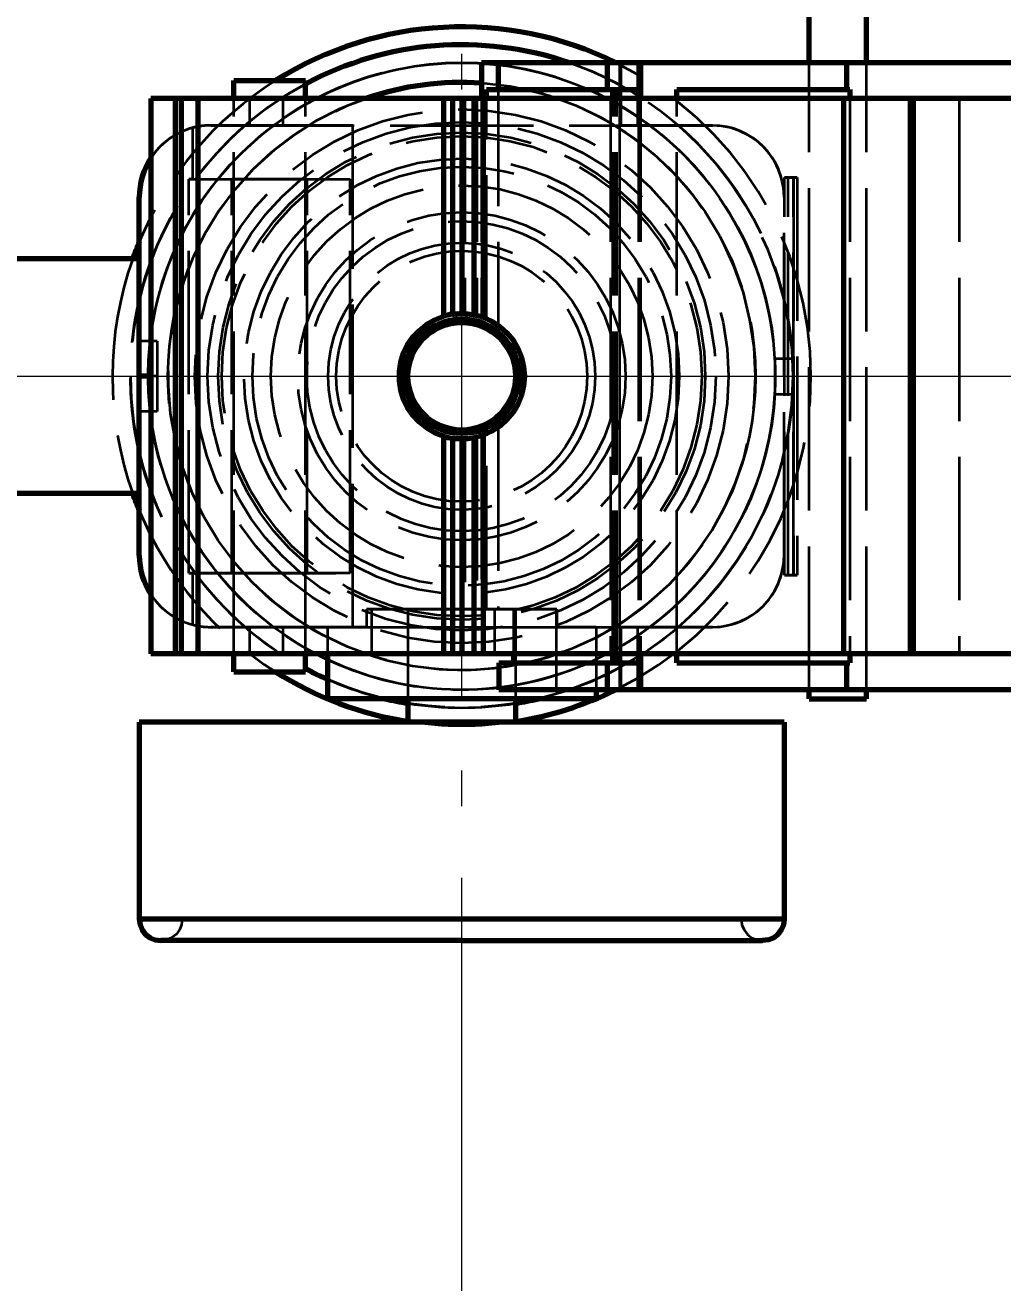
# Model space of a CAD drawing. Header units: millimetres. Extents: x 0 to 2382, y 0 to 420.
# Drawn here: x 146 to 173.29, y 74.13 to 109.23 of the extents above; entities that cross this region are included whole.
import ezdxf

# ---------------------------------------------------------------- set-up
doc = ezdxf.new("R2010")
doc.units = ezdxf.units.MM
doc.linetypes.add('IRAM-E-TRAZOS', pattern=[5, 4, -1])
doc.linetypes.add('IRAM-F-TRAZO-PUNTO', pattern=[20, 15, -2, 1, -2])
for name, color, linetype, lineweight in [('01-VISIBLE', 7, 'CONTINUOUS', 70), ('02-OCULTA', 4, 'IRAM-E-TRAZOS', 35), ('03-EJE', 1, 'IRAM-F-TRAZO-PUNTO', 18), ('04-COTA', 3, 'CONTINUOUS', 18)]:
    doc.layers.add(name, color=color, linetype=linetype, lineweight=lineweight)
doc.styles.add('ISO3098', font='isocpeur.ttf')
doc.dimstyles.new('FLAMA-IRAM', dxfattribs={"dimtxt": 3.5, "dimasz": 3.5, "dimexe": 2, "dimexo": 1.5, "dimgap": 1, "dimtad": 1, "dimdec": 1, "dimtxsty": 'ISO3098', "dimblk": 'IRAM_FLECHA', "dimblk1": 'IRAM_FLECHA', "dimblk2": 'IRAM_FLECHA', "dimcen": 2.5, "dimclrd": 256, "dimclre": 256, "dimclrt": 256, "dimazin": 3, "dimtfac": 1, "dimtmove": 0, "dimatfit": 3, "dimlwd": 18, "dimlwe": 18})

# ---------------------------------------------------------------- blocks, each defined once
blk = doc.blocks.new('IRAM_FLECHA')
blk.add_solid([(0, 0), (-1, 0.125), (-1, -0.125)])

msp = doc.modelspace()

# ---------------------------------------------------------------- linework, layer by layer
at = {"layer": '01-VISIBLE'}
for p, q in [((167.888, 108.179), (167.888, 111.982)), ((169.488, 108.179), (169.488, 111.982)), ((159.203, 108.179), (158.738, 108.179)), ((158.738, 108.179), (158.738, 107.179)), ((159.203, 108.179), (159.203, 107.429)), ((162.253, 108.179), (159.203, 108.179)), ((162.253, 108.179), (162.253, 107.429)), ((163.183, 108.179), (162.253, 108.179)), ((168.943, 108.179), (163.183, 108.179)), ((163.183, 108.179), (163.183, 107.179)), ((168.943, 107.429), (168.943, 108.179)), ((174.358, 108.179), (168.943, 108.179)), ((151.823, 107.179), (151.823, 107.679)), ((153.823, 107.179), (153.823, 107.679)), ((158.879, 107.179), (158.879, 107.429)), ((158.879, 107.429), (159.203, 107.429)), ((159.203, 107.429), (162.253, 107.429)), ((162.253, 107.429), (163.121, 107.429)), ((162.411, 107.179), (162.411, 107.429)), ((162.441, 107.179), (162.441, 107.429)), ((162.469, 107.179), (162.469, 107.429)), ((162.496, 107.179), (162.496, 107.429)), ((162.522, 107.179), (162.522, 107.429)), ((163.121, 107.429), (163.121, 107.179)), ((164.198, 107.179), (164.198, 107.429)), ((164.198, 107.429), (168.943, 107.429)), ((168.943, 107.429), (169.027, 107.429)), ((169.027, 107.429), (169.027, 107.179)), ((150.188, 107.179), (149.508, 107.179)), ((149.508, 107.179), (149.508, 91.679)), ((150.358, 107.179), (150.188, 107.179)), ((150.188, 107.179), (150.188, 91.679)), ((150.823, 107.179), (150.358, 107.179)), ((150.358, 107.179), (150.358, 91.679)), ((157.678, 107.179), (150.823, 107.179)), ((150.823, 107.179), (150.823, 91.679)), ((157.933, 107.179), (157.678, 107.179)), ((157.678, 107.179), (157.678, 101.103)), ((158.188, 107.179), (157.933, 107.179)), ((157.933, 107.179), (157.933, 101.16)), ((158.528, 107.179), (158.188, 107.179)), ((158.188, 107.179), (158.188, 101.179)), ((158.783, 107.179), (158.528, 107.179)), ((158.528, 107.179), (158.528, 101.145)), ((168.858, 107.179), (158.783, 107.179)), ((158.783, 107.179), (158.783, 101.074)), ((168.858, 91.679), (168.858, 107.179)), ((170.718, 107.179), (168.858, 107.179)), ((170.718, 91.679), (170.718, 107.179)), ((170.803, 107.179), (170.718, 107.179)), ((176.898, 107.179), (170.803, 107.179)), ((170.803, 91.679), (170.803, 107.179)), ((149.188, 99.429), (149.188, 104.429)), ((149.188, 102.704), (145.238, 102.704)), ((149.188, 94.429), (149.188, 99.429)), ((149.508, 99.429), (149.188, 99.429)), ((157.678, 97.754), (157.678, 91.679)), ((157.933, 97.697), (157.933, 91.679)), ((158.188, 97.679), (158.188, 91.679)), ((158.528, 97.712), (158.528, 91.679)), ((158.783, 97.783), (158.783, 91.679)), ((149.188, 96.154), (145.238, 96.154)), ((150.188, 91.679), (149.508, 91.679)), ((150.358, 91.679), (150.188, 91.679)), ((150.823, 91.679), (150.358, 91.679)), ((157.678, 91.679), (150.823, 91.679)), ((151.823, 91.179), (151.823, 91.679)), ((153.823, 91.179), (153.823, 91.679)), ((154.438, 91.679), (154.438, 90.429)), ((157.933, 91.679), (157.678, 91.679)), ((158.188, 91.679), (157.933, 91.679)), ((158.528, 91.679), (158.188, 91.679)), ((158.783, 91.679), (158.528, 91.679)), ((168.858, 91.679), (158.783, 91.679)), ((159.633, 91.679), (159.633, 91.429)), ((162.411, 91.429), (162.411, 91.679)), ((162.441, 91.429), (162.441, 91.679)), ((162.469, 91.429), (162.469, 91.679)), ((162.496, 91.429), (162.496, 91.679)), ((162.522, 91.429), (162.522, 91.679)), ((163.121, 91.679), (163.121, 91.429)), ((163.183, 91.679), (163.183, 90.679)), ((164.198, 91.429), (164.198, 91.679)), ((170.718, 91.679), (168.858, 91.679)), ((169.027, 91.679), (169.027, 91.429)), ((170.803, 91.679), (170.718, 91.679)), ((176.898, 91.679), (170.803, 91.679)), ((159.223, 91.429), (162.253, 91.429)), ((159.223, 91.429), (159.223, 90.679)), ((162.253, 91.429), (163.121, 91.429)), ((162.253, 91.429), (162.253, 90.679)), ((164.198, 91.429), (168.943, 91.429)), ((168.943, 90.679), (168.943, 91.429)), ((168.943, 91.429), (169.027, 91.429)), ((162.253, 90.679), (159.223, 90.679)), ((161.938, 90.679), (161.938, 90.429)), ((163.183, 90.679), (162.253, 90.679)), ((168.943, 90.679), (163.183, 90.679)), ((167.888, 90.429), (167.888, 90.679)), ((174.358, 90.679), (168.943, 90.679)), ((169.488, 90.429), (169.488, 90.679)), ((156.688, 90.429), (156.688, 89.779)), ((159.688, 90.429), (159.688, 89.779)), ((149.188, 89.779), (149.188, 84.279)), ((167.188, 89.779), (167.188, 84.279))]:
    msp.add_line(p, q, dxfattribs=at)
for points in [[(151.823, 107.679), (151.99, 107.679), (152.157, 107.679), (152.323, 107.679), (152.49, 107.679), (152.657, 107.679), (152.823, 107.679)], [(152.823, 107.679), (152.99, 107.679), (153.157, 107.679), (153.323, 107.679), (153.49, 107.679), (153.657, 107.679), (153.823, 107.679)], [(157.678, 97.754), (157.436, 97.853), (157.21, 97.986), (157.006, 98.148), (156.827, 98.339), (156.677, 98.553), (156.561, 98.788), (156.487, 99.039), (156.45, 99.298), (156.45, 99.559), (156.487, 99.818), (156.561, 100.069), (156.677, 100.304), (156.827, 100.519), (157.006, 100.709), (157.21, 100.872), (157.436, 101.004), (157.678, 101.103)], [(157.933, 101.16), (157.976, 101.166), (158.018, 101.17), (158.06, 101.174), (158.103, 101.176), (158.146, 101.178), (158.188, 101.179)], [(158.188, 101.179), (158.245, 101.178), (158.302, 101.175), (158.359, 101.17), (158.416, 101.164), (158.472, 101.155), (158.528, 101.145)], [(158.528, 101.145), (158.572, 101.136), (158.614, 101.126), (158.657, 101.115), (158.7, 101.102), (158.742, 101.089), (158.783, 101.074)], [(158.783, 101.074), (159.027, 100.963), (159.25, 100.817), (159.45, 100.64), (159.621, 100.434), (159.756, 100.203), (159.855, 99.955), (159.917, 99.695), (159.938, 99.429)], [(159.938, 99.429), (159.917, 99.162), (159.855, 98.902), (159.756, 98.654), (159.621, 98.423), (159.45, 98.218), (159.25, 98.04), (159.027, 97.894), (158.783, 97.783)], [(158.188, 97.679), (158.146, 97.679), (158.103, 97.681), (158.06, 97.683), (158.018, 97.687), (157.976, 97.692), (157.933, 97.697)], [(158.528, 97.712), (158.472, 97.702), (158.416, 97.693), (158.359, 97.687), (158.302, 97.682), (158.245, 97.679), (158.188, 97.679)], [(158.783, 97.783), (158.742, 97.768), (158.7, 97.755), (158.657, 97.743), (158.614, 97.731), (158.572, 97.721), (158.528, 97.712)], [(158.894, 97.827), (158.891, 97.826), (158.889, 97.825), (158.886, 97.824), (158.884, 97.823), (158.881, 97.822), (158.879, 97.821)], [(151.823, 91.179), (151.99, 91.179), (152.157, 91.179), (152.323, 91.179), (152.49, 91.179), (152.657, 91.179), (152.823, 91.179)], [(152.823, 91.179), (152.99, 91.179), (153.157, 91.179), (153.323, 91.179), (153.49, 91.179), (153.657, 91.179), (153.823, 91.179)], [(161.938, 90.429), (161.688, 90.429), (161.438, 90.429), (161.188, 90.429), (160.938, 90.429), (160.688, 90.429), (160.438, 90.429), (160.188, 90.429), (159.938, 90.429), (159.688, 90.429), (159.438, 90.429), (159.188, 90.429), (158.938, 90.429), (158.688, 90.429), (158.438, 90.429), (158.188, 90.429), (157.938, 90.429), (157.688, 90.429), (157.438, 90.429), (157.188, 90.429), (156.938, 90.429), (156.688, 90.429), (156.438, 90.429), (156.188, 90.429), (155.938, 90.429), (155.688, 90.429), (155.438, 90.429), (155.188, 90.429), (154.938, 90.429), (154.688, 90.429), (154.438, 90.429)], [(167.888, 90.429), (168.022, 90.429), (168.155, 90.429), (168.288, 90.429), (168.422, 90.429), (168.555, 90.429), (168.688, 90.429)], [(168.688, 90.429), (168.822, 90.429), (168.955, 90.429), (169.088, 90.429), (169.222, 90.429), (169.355, 90.429), (169.488, 90.429)], [(167.188, 89.779), (166.938, 89.779), (166.688, 89.779), (166.438, 89.779), (166.188, 89.779), (165.938, 89.779), (165.688, 89.779), (165.438, 89.779), (165.188, 89.779), (164.938, 89.779), (164.688, 89.779), (164.438, 89.779), (164.188, 89.779), (163.938, 89.779), (163.688, 89.779), (163.438, 89.779), (163.188, 89.779), (162.938, 89.779), (162.688, 89.779), (162.438, 89.779), (162.188, 89.779), (161.938, 89.779), (161.688, 89.779), (161.438, 89.779), (161.188, 89.779), (160.938, 89.779), (160.688, 89.779), (160.438, 89.779), (160.188, 89.779), (159.938, 89.779), (159.688, 89.779), (159.438, 89.779), (159.188, 89.779), (158.938, 89.779), (158.688, 89.779), (158.438, 89.779), (158.188, 89.779), (157.938, 89.779), (157.688, 89.779), (157.438, 89.779), (157.188, 89.779), (156.938, 89.779), (156.688, 89.779), (156.438, 89.779), (156.188, 89.779), (155.938, 89.779), (155.688, 89.779), (155.438, 89.779), (155.188, 89.779), (154.938, 89.779), (154.688, 89.779), (154.438, 89.779), (154.188, 89.779), (153.938, 89.779), (153.688, 89.779), (153.438, 89.779), (153.188, 89.779), (152.938, 89.779), (152.688, 89.779), (152.438, 89.779), (152.188, 89.779), (151.938, 89.779), (151.688, 89.779), (151.438, 89.779), (151.188, 89.779), (150.938, 89.779), (150.688, 89.779), (150.438, 89.779), (150.188, 89.779), (149.938, 89.779), (149.688, 89.779), (149.438, 89.779), (149.188, 89.779)], [(158.188, 84.279), (157.938, 84.279), (157.688, 84.279), (157.438, 84.279), (157.188, 84.279), (156.938, 84.279), (156.688, 84.279), (156.438, 84.279), (156.188, 84.279), (155.938, 84.279), (155.688, 84.279), (155.438, 84.279), (155.188, 84.279), (154.938, 84.279), (154.688, 84.279), (154.438, 84.279), (154.188, 84.279), (153.938, 84.279), (153.688, 84.279), (153.438, 84.279), (153.188, 84.279), (152.938, 84.279), (152.688, 84.279), (152.438, 84.279), (152.188, 84.279), (151.938, 84.279), (151.688, 84.279), (151.438, 84.279), (151.188, 84.279), (150.938, 84.279), (150.688, 84.279), (150.438, 84.279), (150.188, 84.279), (149.938, 84.279), (149.688, 84.279), (149.438, 84.279), (149.188, 84.279)], [(149.188, 84.279), (149.209, 84.123), (149.269, 83.979), (149.364, 83.854), (149.488, 83.759), (149.633, 83.699), (149.788, 83.679)], [(167.188, 84.279), (166.938, 84.279), (166.688, 84.279), (166.438, 84.279), (166.188, 84.279), (165.938, 84.279), (165.688, 84.279), (165.438, 84.279), (165.188, 84.279), (164.938, 84.279), (164.688, 84.279), (164.438, 84.279), (164.188, 84.279), (163.938, 84.279), (163.688, 84.279), (163.438, 84.279), (163.188, 84.279), (162.938, 84.279), (162.688, 84.279), (162.438, 84.279), (162.188, 84.279), (161.938, 84.279), (161.688, 84.279), (161.438, 84.279), (161.188, 84.279), (160.938, 84.279), (160.688, 84.279), (160.438, 84.279), (160.188, 84.279), (159.938, 84.279), (159.688, 84.279), (159.438, 84.279), (159.188, 84.279), (158.938, 84.279), (158.688, 84.279), (158.438, 84.279), (158.188, 84.279)], [(167.188, 84.279), (167.168, 84.123), (167.108, 83.979), (167.013, 83.854), (166.888, 83.759), (166.744, 83.699), (166.588, 83.679)], [(158.188, 83.679), (157.934, 83.679), (157.679, 83.679), (157.425, 83.679), (157.17, 83.679), (156.916, 83.679), (156.661, 83.679), (156.407, 83.679), (156.152, 83.679), (155.897, 83.679), (155.643, 83.679), (155.388, 83.679), (155.134, 83.679), (154.879, 83.679), (154.625, 83.679), (154.37, 83.679), (154.116, 83.679), (153.861, 83.679), (153.607, 83.679), (153.352, 83.679), (153.097, 83.679), (152.843, 83.679), (152.588, 83.679), (152.334, 83.679), (152.079, 83.679), (151.825, 83.679), (151.57, 83.679), (151.316, 83.679), (151.061, 83.679), (150.807, 83.679), (150.552, 83.679), (150.297, 83.679), (150.043, 83.679), (149.788, 83.679)], [(149.788, 83.679), (149.788, 83.679), (149.788, 83.679), (149.788, 83.679), (149.788, 83.679), (149.788, 83.679), (149.788, 83.679)], [(158.188, 83.679), (158.443, 83.679), (158.697, 83.679), (158.952, 83.679), (159.207, 83.679), (159.461, 83.679), (159.716, 83.679), (159.97, 83.679), (160.225, 83.679), (160.479, 83.679), (160.734, 83.679), (160.988, 83.679), (161.243, 83.679), (161.497, 83.679), (161.752, 83.679), (162.007, 83.679), (162.261, 83.679), (162.516, 83.679), (162.77, 83.679), (163.025, 83.679), (163.279, 83.679), (163.534, 83.679), (163.788, 83.679), (164.043, 83.679), (164.297, 83.679), (164.552, 83.679), (164.807, 83.679), (165.061, 83.679), (165.316, 83.679), (165.57, 83.679), (165.825, 83.679), (166.079, 83.679), (166.334, 83.679), (166.588, 83.679)]]:
    msp.add_lwpolyline(points, dxfattribs=at)
for radius in [1.6, 1.5]:
    msp.add_circle((158.188, 99.429), radius, dxfattribs=at)
for centre, radius, start, end in [((158.188, 99.429), 48.4, 10.4155, 174.8435), ((158.188, 99.429), 47.8, 10.5477, 174.7786), ((158.188, 99.429), 47.5, 10.6151, 174.7456), ((158.188, 99.429), 9.75, 63.823, 122.2042), ((158.188, 99.429), 9.25, 71.0754, 118.1572), ((158.188, 99.429), 8.2, 86.1541, 109.0697), ((151.188, 104.429), 2, 147.1401, 180), ((158.188, 99.429), 9.75, 157.3801, 160.3729), ((158.188, 99.429), 1.75, 98.3786, 106.9435), ((158.188, 99.429), 1.75, -106.9435, -98.3786), ((158.188, 99.429), 9.75, -160.3729, -157.3801), ((158.188, 99.429), 48.4, -174.8435, -10.4155), ((158.188, 99.429), 47.8, -174.7786, -10.5477), ((158.188, 99.429), 47.5, -174.7456, -10.6151), ((151.188, 94.429), 2, 180, -147.1401), ((158.188, 99.429), 9.25, -118.1572, -113.9165), ((158.188, 99.429), 9.75, -122.2042, -98.8499), ((158.188, 99.429), 9.75, -81.1501, -63.823), ((158.188, 99.429), 9.25, -103.3512, -99.3324), ((158.188, 99.429), 9.25, -80.6676, -76.6488)]:
    msp.add_arc(centre, radius, start, end, dxfattribs=at)
at = {"layer": '02-OCULTA'}
for p, q in [((158.738, 108.179), (159.203, 108.179)), ((159.203, 108.179), (162.593, 108.179)), ((159.203, 108.179), (159.203, 100.854)), ((162.593, 108.179), (162.593, 90.679)), ((162.593, 108.179), (162.633, 108.179)), ((162.633, 108.179), (162.633, 106.429)), ((162.633, 108.179), (163.098, 108.179)), ((163.098, 108.179), (163.098, 106.429)), ((163.098, 108.179), (178.168, 108.179)), ((167.888, 90.679), (167.888, 108.179)), ((167.888, 90.679), (167.888, 108.179)), ((169.488, 90.679), (169.488, 108.179)), ((169.488, 90.679), (169.488, 108.179)), ((162.411, 107.429), (158.879, 107.429)), ((162.441, 107.429), (162.411, 107.429)), ((162.469, 107.429), (162.441, 107.429)), ((162.496, 107.429), (162.469, 107.429)), ((162.522, 107.429), (162.496, 107.429)), ((163.121, 107.429), (162.522, 107.429)), ((169.027, 107.429), (164.198, 107.429)), ((149.508, 107.179), (150.358, 107.179)), ((150.358, 107.179), (150.823, 107.179)), ((150.358, 107.179), (150.358, 91.679)), ((150.358, 107.179), (150.358, 91.679)), ((150.823, 107.179), (152.263, 107.179)), ((150.823, 107.179), (150.823, 106.395)), ((151.823, 91.679), (151.823, 107.179)), ((151.823, 91.679), (151.823, 107.179)), ((152.263, 107.179), (153.193, 107.179)), ((152.263, 107.179), (152.263, 106.429)), ((153.193, 107.179), (157.933, 107.179)), ((153.193, 107.179), (153.193, 106.429)), ((153.823, 91.679), (153.823, 107.179)), ((153.823, 91.679), (153.823, 107.179)), ((157.933, 107.179), (158.273, 107.179)), ((157.933, 107.179), (157.933, 101.16)), ((158.273, 107.179), (158.613, 107.179)), ((158.273, 107.179), (158.273, 101.176)), ((158.613, 107.179), (162.338, 107.179)), ((158.613, 107.179), (158.613, 101.126)), ((158.738, 107.179), (158.738, 101.09)), ((158.879, 101.037), (158.879, 107.179)), ((162.338, 107.179), (172.073, 107.179)), ((162.338, 107.179), (162.338, 91.679)), ((162.411, 91.679), (162.411, 107.179)), ((162.441, 91.679), (162.441, 107.179)), ((162.469, 91.679), (162.469, 107.179)), ((162.496, 91.679), (162.496, 107.179)), ((162.522, 91.679), (162.522, 107.179)), ((163.121, 107.179), (163.121, 91.679)), ((163.183, 107.179), (163.183, 91.679)), ((164.198, 91.679), (164.198, 107.179)), ((169.027, 107.179), (169.027, 91.679)), ((172.073, 107.179), (205.938, 107.179)), ((172.073, 107.179), (172.073, 91.679)), ((150.67, 106.36), (150.67, 104.929)), ((151.188, 106.429), (165.188, 106.429)), ((151.188, 106.429), (165.188, 106.429)), ((152.263, 106.429), (151.188, 106.429)), ((151.188, 106.429), (155.153, 106.429)), ((153.193, 106.429), (152.263, 106.429)), ((155.153, 106.429), (153.193, 106.429)), ((155.153, 92.429), (155.153, 106.429)), ((162.595, 106.429), (165.188, 106.429)), ((162.633, 106.429), (162.595, 106.429)), ((162.595, 106.429), (162.595, 92.429)), ((163.098, 106.429), (162.633, 106.429)), ((165.188, 106.429), (163.098, 106.429)), ((167.203, 93.879), (167.203, 104.979)), ((167.203, 104.979), (167.303, 104.979)), ((167.453, 104.979), (167.203, 104.979)), ((167.303, 93.879), (167.303, 104.979)), ((167.303, 104.979), (167.553, 104.979)), ((167.453, 93.879), (167.453, 104.979)), ((167.453, 104.979), (167.453, 93.879)), ((167.553, 104.979), (167.453, 104.979)), ((167.553, 104.979), (167.553, 93.879)), ((167.553, 104.979), (167.553, 93.879)), ((150.573, 93.929), (150.573, 104.929)), ((150.573, 104.929), (155.073, 104.929)), ((150.573, 93.929), (150.573, 104.929)), ((150.67, 104.929), (150.573, 104.929)), ((150.573, 93.929), (150.573, 104.929)), ((150.67, 104.929), (155.073, 104.929)), ((151.773, 93.929), (151.773, 104.929)), ((153.873, 93.929), (153.873, 104.929)), ((155.073, 93.929), (155.073, 104.929)), ((155.073, 93.929), (155.073, 104.929)), ((149.188, 100.408), (149.188, 104.429)), ((167.188, 94.429), (167.188, 104.429)), ((167.188, 94.429), (167.188, 104.429)), ((167.188, 94.429), (167.188, 104.429)), ((149.688, 100.408), (149.188, 100.408)), ((149.688, 100.408), (149.688, 98.449)), ((166.938, 99.929), (167.425, 99.929)), ((166.938, 99.929), (167.425, 99.929)), ((166.938, 98.929), (166.938, 99.929)), ((166.938, 98.929), (166.938, 99.929)), ((149.688, 99.429), (149.508, 99.429)), ((166.938, 98.929), (167.425, 98.929)), ((166.938, 98.929), (167.425, 98.929)), ((149.188, 94.429), (149.188, 98.449)), ((149.688, 98.449), (149.188, 98.449)), ((159.203, 98.003), (159.203, 92.929)), ((157.933, 97.697), (157.933, 92.929)), ((158.273, 97.681), (158.273, 92.929)), ((158.613, 97.731), (158.613, 92.929)), ((158.738, 97.767), (158.738, 92.929)), ((158.879, 92.929), (158.879, 97.821)), ((150.573, 93.929), (155.073, 93.929)), ((150.67, 93.929), (150.573, 93.929)), ((150.67, 93.929), (150.67, 92.497)), ((150.67, 93.929), (155.073, 93.929)), ((167.203, 93.879), (167.303, 93.879)), ((167.453, 93.879), (167.203, 93.879)), ((167.303, 93.879), (167.553, 93.879)), ((167.553, 93.879), (167.453, 93.879)), ((155.535, 92.929), (155.535, 92.429)), ((155.535, 92.929), (160.842, 92.929)), ((155.671, 92.929), (157.933, 92.929)), ((155.671, 92.929), (155.671, 91.679)), ((156.688, 92.929), (156.688, 90.429)), ((156.688, 92.929), (156.688, 90.429)), ((157.933, 92.929), (158.273, 92.929)), ((158.188, 92.929), (158.188, 92.429)), ((158.273, 92.929), (158.613, 92.929)), ((158.613, 92.929), (159.102, 92.929)), ((158.738, 92.929), (159.203, 92.929)), ((158.879, 92.929), (158.738, 92.929)), ((159.633, 92.929), (158.879, 92.929)), ((159.102, 92.929), (159.102, 91.679)), ((159.203, 92.929), (160.827, 92.929)), ((159.633, 92.929), (159.633, 91.679)), ((159.688, 92.929), (159.688, 90.429)), ((159.688, 92.929), (159.688, 90.429)), ((160.827, 92.929), (160.827, 90.679)), ((160.842, 92.929), (160.842, 92.429)), ((150.823, 92.462), (150.823, 91.679)), ((151.188, 92.429), (155.535, 92.429)), ((151.188, 92.429), (158.188, 92.429)), ((152.263, 92.429), (151.188, 92.429)), ((151.188, 92.429), (155.153, 92.429)), ((152.263, 92.429), (152.263, 91.679)), ((153.193, 92.429), (152.263, 92.429)), ((155.153, 92.429), (153.193, 92.429)), ((153.193, 92.429), (153.193, 91.679)), ((154.438, 92.429), (154.438, 91.679)), ((158.188, 92.429), (165.188, 92.429)), ((160.842, 92.429), (165.188, 92.429)), ((161.938, 92.429), (161.938, 90.679)), ((162.595, 92.429), (165.188, 92.429)), ((162.633, 92.429), (162.595, 92.429)), ((163.098, 92.429), (162.633, 92.429)), ((162.633, 92.429), (162.633, 90.679)), ((163.098, 92.429), (163.098, 90.679)), ((165.188, 92.429), (163.098, 92.429)), ((149.508, 91.679), (150.358, 91.679)), ((150.358, 91.679), (150.823, 91.679)), ((150.823, 91.679), (152.263, 91.679)), ((152.263, 91.679), (153.193, 91.679)), ((153.193, 91.679), (155.671, 91.679)), ((159.102, 91.679), (162.338, 91.679)), ((162.338, 91.679), (172.073, 91.679)), ((172.073, 91.679), (205.938, 91.679)), ((162.411, 91.429), (159.633, 91.429)), ((162.441, 91.429), (162.411, 91.429)), ((162.469, 91.429), (162.441, 91.429)), ((162.496, 91.429), (162.469, 91.429)), ((162.522, 91.429), (162.496, 91.429)), ((163.121, 91.429), (162.522, 91.429)), ((169.027, 91.429), (164.198, 91.429)), ((160.827, 90.679), (162.593, 90.679)), ((162.593, 90.679), (162.633, 90.679)), ((162.633, 90.679), (163.098, 90.679)), ((163.098, 90.679), (178.168, 90.679))]:
    msp.add_line(p, q, dxfattribs=at)
for points in [[(166.938, 99.429), (166.935, 99.178), (166.924, 98.927), (166.906, 98.676), (166.881, 98.427), (166.849, 98.178), (166.809, 97.93), (166.762, 97.683), (166.709, 97.438), (166.648, 97.194), (166.581, 96.952), (166.506, 96.713), (166.425, 96.475), (166.337, 96.24), (166.242, 96.008), (166.14, 95.778), (166.032, 95.552), (165.918, 95.328), (165.797, 95.108), (165.67, 94.892), (165.537, 94.679), (165.398, 94.47), (165.252, 94.265), (165.101, 94.065), (164.945, 93.868), (164.783, 93.677), (164.615, 93.49), (164.442, 93.308), (164.264, 93.131), (164.081, 92.96), (163.893, 92.793), (163.7, 92.632), (163.503, 92.477), (163.301, 92.328), (163.095, 92.184), (162.885, 92.046), (162.672, 91.914), (162.454, 91.789), (162.233, 91.67), (162.009, 91.557), (161.782, 91.45), (161.551, 91.351), (161.318, 91.258), (161.082, 91.171), (160.844, 91.092), (160.604, 91.019), (160.362, 90.953), (160.118, 90.894), (159.872, 90.842), (159.625, 90.797), (159.377, 90.76), (159.128, 90.729), (158.878, 90.706), (158.627, 90.69), (158.377, 90.681), (158.126, 90.679), (157.875, 90.684), (157.624, 90.697), (157.374, 90.716), (157.124, 90.743), (156.875, 90.778), (156.628, 90.819), (156.381, 90.867), (156.136, 90.922), (155.893, 90.985), (155.652, 91.054), (155.413, 91.13), (155.176, 91.213), (154.942, 91.303), (154.71, 91.4), (154.481, 91.503), (154.255, 91.612), (154.033, 91.728), (153.813, 91.851), (153.598, 91.979), (153.386, 92.114), (153.178, 92.255), (152.974, 92.402), (152.775, 92.554), (152.58, 92.712), (152.39, 92.876), (152.204, 93.045), (152.023, 93.219), (151.848, 93.399), (151.677, 93.583), (151.512, 93.772), (151.353, 93.966), (151.199, 94.164), (151.051, 94.367), (150.908, 94.574), (150.772, 94.785), (150.642, 94.999), (150.518, 95.218), (150.401, 95.439), (150.289, 95.664), (150.184, 95.892), (150.086, 96.123), (149.995, 96.357), (149.91, 96.594), (149.832, 96.832), (149.761, 97.073), (149.697, 97.316), (149.64, 97.56), (149.59, 97.806), (149.547, 98.054), (149.511, 98.302), (149.483, 98.551), (149.461, 98.801), (149.447, 99.052), (149.439, 99.303), (149.439, 99.554), (149.446, 99.805), (149.461, 100.056), (149.482, 100.306), (149.511, 100.555), (149.547, 100.804), (149.59, 101.051), (149.64, 101.297), (149.697, 101.541), (149.761, 101.784), (149.832, 102.025), (149.91, 102.263), (149.995, 102.5), (150.086, 102.734), (150.185, 102.965), (150.289, 103.193), (150.401, 103.418), (150.518, 103.639), (150.642, 103.858), (150.772, 104.072), (150.909, 104.283), (151.051, 104.49), (151.199, 104.693), (151.353, 104.891), (151.512, 105.085), (151.677, 105.274), (151.848, 105.458), (152.023, 105.638), (152.204, 105.812), (152.39, 105.981), (152.58, 106.145), (152.775, 106.303), (152.974, 106.455), (153.178, 106.602), (153.386, 106.743), (153.598, 106.878), (153.813, 107.006), (154.033, 107.129), (154.255, 107.245), (154.481, 107.354), (154.71, 107.457), (154.942, 107.554), (155.176, 107.644), (155.413, 107.727), (155.652, 107.803), (155.893, 107.872), (156.137, 107.935), (156.381, 107.99), (156.628, 108.038), (156.875, 108.08), (157.124, 108.114), (157.374, 108.141), (157.624, 108.16), (157.875, 108.173), (158.126, 108.178), (158.377, 108.177), (158.627, 108.168), (158.878, 108.151), (159.128, 108.128), (159.377, 108.097), (159.625, 108.06), (159.872, 108.015), (160.118, 107.963), (160.362, 107.904), (160.604, 107.838), (160.844, 107.766), (161.082, 107.686), (161.318, 107.6), (161.551, 107.506), (161.782, 107.407), (162.009, 107.3), (162.233, 107.188), (162.454, 107.068), (162.672, 106.943), (162.885, 106.811), (163.095, 106.673), (163.301, 106.53), (163.503, 106.38), (163.7, 106.225), (163.892, 106.064), (164.08, 105.897), (164.264, 105.726), (164.442, 105.549), (164.615, 105.367), (164.782, 105.18), (164.945, 104.989), (165.101, 104.792), (165.252, 104.592), (165.398, 104.387), (165.537, 104.178), (165.67, 103.966), (165.797, 103.749), (165.918, 103.529), (166.033, 103.306), (166.141, 103.079), (166.242, 102.849), (166.337, 102.617), (166.425, 102.382), (166.506, 102.144), (166.581, 101.905), (166.648, 101.663), (166.709, 101.419), (166.762, 101.174), (166.809, 100.927), (166.848, 100.679), (166.881, 100.43), (166.906, 100.181), (166.924, 99.93), (166.935, 99.68), (166.938, 99.429)], [(169.488, 108.179), (169.222, 108.179), (168.955, 108.179), (168.688, 108.179), (168.422, 108.179), (168.155, 108.179), (167.888, 108.179)], [(167.888, 108.179), (168.022, 108.179), (168.155, 108.179), (168.288, 108.179), (168.422, 108.179), (168.555, 108.179), (168.688, 108.179)], [(168.688, 108.179), (168.822, 108.179), (168.955, 108.179), (169.088, 108.179), (169.222, 108.179), (169.355, 108.179), (169.488, 108.179)], [(153.823, 107.679), (153.573, 107.679), (153.323, 107.679), (153.073, 107.679), (152.823, 107.679), (152.573, 107.679), (152.323, 107.679), (152.073, 107.679), (151.823, 107.679)], [(153.823, 107.179), (153.573, 107.179), (153.323, 107.179), (153.073, 107.179), (152.823, 107.179), (152.573, 107.179), (152.323, 107.179), (152.073, 107.179), (151.823, 107.179)], [(151.823, 107.179), (151.99, 107.179), (152.157, 107.179), (152.323, 107.179), (152.49, 107.179), (152.657, 107.179), (152.823, 107.179)], [(152.823, 107.179), (152.99, 107.179), (153.157, 107.179), (153.323, 107.179), (153.49, 107.179), (153.657, 107.179), (153.823, 107.179)], [(150.823, 106.395), (150.798, 106.39), (150.772, 106.385), (150.746, 106.379), (150.721, 106.373), (150.695, 106.367), (150.67, 106.36)], [(151.188, 106.429), (151.127, 106.428), (151.066, 106.425), (151.005, 106.42), (150.944, 106.414), (150.884, 106.405), (150.823, 106.395)], [(167.188, 104.429), (167.169, 104.689), (167.117, 104.945), (167.033, 105.193), (166.918, 105.427), (166.774, 105.645), (166.603, 105.843), (166.405, 106.014), (166.187, 106.158), (165.952, 106.273), (165.705, 106.358), (165.449, 106.41), (165.188, 106.429)], [(150.573, 104.929), (150.823, 104.929), (151.073, 104.929), (151.323, 104.929), (151.573, 104.929), (151.823, 104.929), (152.073, 104.929), (152.323, 104.929), (152.573, 104.929), (152.823, 104.929), (153.073, 104.929), (153.323, 104.929), (153.573, 104.929), (153.823, 104.929), (154.073, 104.929), (154.323, 104.929), (154.573, 104.929), (154.823, 104.929), (155.073, 104.929)], [(153.873, 104.929), (153.611, 104.929), (153.348, 104.929), (153.086, 104.929), (152.823, 104.929), (152.561, 104.929), (152.298, 104.929), (152.036, 104.929), (151.773, 104.929)], [(151.773, 104.929), (151.948, 104.929), (152.123, 104.929), (152.298, 104.929), (152.473, 104.929), (152.648, 104.929), (152.823, 104.929)], [(152.823, 104.929), (152.998, 104.929), (153.173, 104.929), (153.348, 104.929), (153.523, 104.929), (153.698, 104.929), (153.873, 104.929)], [(149.188, 99.429), (149.188, 99.68), (149.188, 99.932), (149.188, 100.184), (149.188, 100.436), (149.188, 100.688), (149.188, 100.94), (149.188, 101.192), (149.188, 101.444), (149.188, 101.696), (149.188, 101.948), (149.188, 102.2), (149.188, 102.452), (149.188, 102.704)], [(149.188, 102.704), (149.188, 102.449), (149.188, 102.193), (149.188, 101.938), (149.188, 101.683), (149.188, 101.428), (149.188, 101.173), (149.188, 100.918), (149.188, 100.663), (149.188, 100.408)], [(157.933, 101.16), (157.679, 101.096), (157.437, 100.999), (157.209, 100.872), (157.002, 100.712), (156.828, 100.517), (156.682, 100.301), (156.564, 100.068), (156.486, 99.818), (156.452, 99.559), (156.452, 99.298), (156.486, 99.039), (156.564, 98.789), (156.682, 98.556), (156.828, 98.34), (157.002, 98.145), (157.209, 97.985), (157.437, 97.858), (157.679, 97.762), (157.933, 97.697)], [(158.273, 101.176), (158.217, 101.178), (158.16, 101.178), (158.103, 101.176), (158.046, 101.173), (157.99, 101.167), (157.933, 101.16)], [(158.613, 101.126), (158.557, 101.139), (158.501, 101.15), (158.445, 101.16), (158.388, 101.167), (158.331, 101.173), (158.273, 101.176)], [(159.938, 99.429), (159.917, 99.685), (159.862, 99.936), (159.769, 100.176), (159.642, 100.4), (159.484, 100.603), (159.297, 100.78), (159.087, 100.929), (158.857, 101.044), (158.613, 101.126)], [(158.738, 101.09), (158.762, 101.082), (158.786, 101.073), (158.809, 101.065), (158.833, 101.056), (158.856, 101.046), (158.879, 101.037)], [(159.203, 100.854), (159.131, 100.903), (159.056, 100.948), (158.98, 100.989), (158.901, 101.027), (158.82, 101.06), (158.738, 101.09)], [(158.879, 101.037), (159.104, 100.918), (159.311, 100.769), (159.494, 100.592), (159.65, 100.391), (159.773, 100.169), (159.863, 99.931), (159.919, 99.682), (159.938, 99.429)], [(149.688, 100.408), (149.688, 100.245), (149.688, 100.082), (149.688, 99.918), (149.688, 99.755), (149.688, 99.592), (149.688, 99.429)], [(149.188, 96.154), (149.188, 96.405), (149.188, 96.657), (149.188, 96.909), (149.188, 97.161), (149.188, 97.413), (149.188, 97.665), (149.188, 97.917), (149.188, 98.169), (149.188, 98.421), (149.188, 98.673), (149.188, 98.925), (149.188, 99.177), (149.188, 99.429)], [(149.688, 99.429), (149.688, 99.265), (149.688, 99.102), (149.688, 98.939), (149.688, 98.775), (149.688, 98.612), (149.688, 98.449)], [(158.613, 97.731), (158.857, 97.813), (159.087, 97.928), (159.297, 98.077), (159.484, 98.254), (159.642, 98.457), (159.769, 98.681), (159.862, 98.921), (159.917, 99.172), (159.938, 99.429)], [(159.938, 99.429), (159.919, 99.177), (159.864, 98.93), (159.775, 98.694), (159.654, 98.472), (159.5, 98.272), (159.32, 98.096), (159.116, 97.946), (158.894, 97.827)], [(149.188, 98.449), (149.188, 98.194), (149.188, 97.939), (149.188, 97.684), (149.188, 97.429), (149.188, 97.174), (149.188, 96.919), (149.188, 96.664), (149.188, 96.409), (149.188, 96.154)], [(158.738, 97.767), (158.82, 97.797), (158.901, 97.83), (158.98, 97.868), (159.056, 97.909), (159.131, 97.954), (159.203, 98.003)], [(157.933, 97.697), (157.99, 97.69), (158.046, 97.684), (158.103, 97.681), (158.16, 97.679), (158.217, 97.679), (158.273, 97.681)], [(158.273, 97.681), (158.331, 97.684), (158.388, 97.69), (158.445, 97.697), (158.501, 97.707), (158.557, 97.718), (158.613, 97.731)], [(158.879, 97.821), (158.856, 97.811), (158.833, 97.801), (158.809, 97.792), (158.786, 97.784), (158.762, 97.775), (158.738, 97.767)], [(165.188, 92.429), (165.449, 92.447), (165.705, 92.499), (165.952, 92.584), (166.187, 92.699), (166.405, 92.843), (166.603, 93.014), (166.774, 93.212), (166.918, 93.43), (167.033, 93.664), (167.117, 93.912), (167.169, 94.168), (167.188, 94.429)], [(155.073, 93.929), (154.823, 93.929), (154.573, 93.929), (154.323, 93.929), (154.073, 93.929), (153.823, 93.929), (153.573, 93.929), (153.323, 93.929), (153.073, 93.929), (152.823, 93.929), (152.573, 93.929), (152.323, 93.929), (152.073, 93.929), (151.823, 93.929), (151.573, 93.929), (151.323, 93.929), (151.073, 93.929), (150.823, 93.929), (150.573, 93.929)], [(153.873, 93.929), (153.611, 93.929), (153.348, 93.929), (153.086, 93.929), (152.823, 93.929), (152.561, 93.929), (152.298, 93.929), (152.036, 93.929), (151.773, 93.929)], [(151.773, 93.929), (151.948, 93.929), (152.123, 93.929), (152.298, 93.929), (152.473, 93.929), (152.648, 93.929), (152.823, 93.929)], [(152.823, 93.929), (152.998, 93.929), (153.173, 93.929), (153.348, 93.929), (153.523, 93.929), (153.698, 93.929), (153.873, 93.929)], [(160.842, 92.929), (160.589, 92.929), (160.336, 92.929), (160.084, 92.929), (159.831, 92.929), (159.578, 92.929), (159.325, 92.929), (159.073, 92.929), (158.82, 92.929), (158.567, 92.929), (158.315, 92.929), (158.062, 92.929), (157.809, 92.929), (157.557, 92.929), (157.304, 92.929), (157.051, 92.929), (156.799, 92.929), (156.546, 92.929), (156.293, 92.929), (156.04, 92.929), (155.788, 92.929), (155.535, 92.929)], [(159.102, 92.929), (158.838, 92.929), (158.574, 92.929), (158.31, 92.929), (158.046, 92.929), (157.782, 92.929), (157.518, 92.929), (157.254, 92.929), (156.991, 92.929), (156.727, 92.929), (156.463, 92.929), (156.199, 92.929), (155.935, 92.929), (155.671, 92.929)], [(159.688, 92.929), (159.438, 92.929), (159.188, 92.929), (158.938, 92.929), (158.688, 92.929), (158.438, 92.929), (158.188, 92.929), (157.938, 92.929), (157.688, 92.929), (157.438, 92.929), (157.188, 92.929), (156.938, 92.929), (156.688, 92.929)], [(156.688, 92.929), (156.938, 92.929), (157.188, 92.929), (157.438, 92.929), (157.688, 92.929), (157.938, 92.929), (158.188, 92.929)], [(158.188, 92.929), (158.438, 92.929), (158.688, 92.929), (158.938, 92.929), (159.188, 92.929), (159.438, 92.929), (159.688, 92.929)], [(160.827, 92.929), (160.628, 92.929), (160.429, 92.929), (160.23, 92.929), (160.031, 92.929), (159.832, 92.929), (159.633, 92.929)], [(150.67, 92.497), (150.695, 92.49), (150.721, 92.484), (150.746, 92.478), (150.772, 92.472), (150.798, 92.467), (150.823, 92.462)], [(150.823, 92.462), (150.884, 92.452), (150.944, 92.444), (151.005, 92.437), (151.066, 92.432), (151.127, 92.43), (151.188, 92.429)], [(155.535, 92.429), (155.352, 92.429), (155.169, 92.429), (154.987, 92.429), (154.804, 92.429), (154.621, 92.429), (154.438, 92.429)], [(154.438, 92.429), (154.706, 92.429), (154.974, 92.429), (155.242, 92.429), (155.51, 92.429), (155.778, 92.429), (156.045, 92.429), (156.313, 92.429), (156.581, 92.429), (156.849, 92.429), (157.117, 92.429), (157.385, 92.429), (157.653, 92.429), (157.92, 92.429), (158.188, 92.429)], [(158.188, 92.429), (158.438, 92.429), (158.688, 92.429), (158.938, 92.429), (159.188, 92.429), (159.438, 92.429), (159.688, 92.429), (159.938, 92.429), (160.188, 92.429), (160.438, 92.429), (160.688, 92.429), (160.938, 92.429), (161.188, 92.429), (161.438, 92.429), (161.688, 92.429), (161.938, 92.429)], [(161.938, 92.429), (161.756, 92.429), (161.573, 92.429), (161.39, 92.429), (161.207, 92.429), (161.024, 92.429), (160.842, 92.429)], [(153.823, 91.679), (153.573, 91.679), (153.323, 91.679), (153.073, 91.679), (152.823, 91.679), (152.573, 91.679), (152.323, 91.679), (152.073, 91.679), (151.823, 91.679)], [(151.823, 91.679), (151.99, 91.679), (152.157, 91.679), (152.323, 91.679), (152.49, 91.679), (152.657, 91.679), (152.823, 91.679)], [(152.823, 91.679), (152.99, 91.679), (153.157, 91.679), (153.323, 91.679), (153.49, 91.679), (153.657, 91.679), (153.823, 91.679)], [(159.102, 91.679), (158.838, 91.679), (158.574, 91.679), (158.31, 91.679), (158.046, 91.679), (157.782, 91.679), (157.518, 91.679), (157.254, 91.679), (156.991, 91.679), (156.727, 91.679), (156.463, 91.679), (156.199, 91.679), (155.935, 91.679), (155.671, 91.679)], [(159.633, 91.429), (159.565, 91.429), (159.497, 91.429), (159.428, 91.429), (159.36, 91.429), (159.292, 91.429), (159.223, 91.429)], [(153.823, 91.179), (153.573, 91.179), (153.323, 91.179), (153.073, 91.179), (152.823, 91.179), (152.573, 91.179), (152.323, 91.179), (152.073, 91.179), (151.823, 91.179)], [(160.827, 90.679), (160.559, 90.679), (160.292, 90.679), (160.025, 90.679), (159.758, 90.679), (159.49, 90.679), (159.223, 90.679)], [(169.488, 90.679), (169.222, 90.679), (168.955, 90.679), (168.688, 90.679), (168.422, 90.679), (168.155, 90.679), (167.888, 90.679)], [(167.888, 90.679), (168.022, 90.679), (168.155, 90.679), (168.288, 90.679), (168.422, 90.679), (168.555, 90.679), (168.688, 90.679)], [(168.688, 90.679), (168.822, 90.679), (168.955, 90.679), (169.088, 90.679), (169.222, 90.679), (169.355, 90.679), (169.488, 90.679)], [(154.438, 90.429), (154.706, 90.429), (154.974, 90.429), (155.242, 90.429), (155.51, 90.429), (155.778, 90.429), (156.045, 90.429), (156.313, 90.429), (156.581, 90.429), (156.849, 90.429), (157.117, 90.429), (157.385, 90.429), (157.653, 90.429), (157.92, 90.429), (158.188, 90.429)], [(159.688, 90.429), (159.438, 90.429), (159.188, 90.429), (158.938, 90.429), (158.688, 90.429), (158.438, 90.429), (158.188, 90.429), (157.938, 90.429), (157.688, 90.429), (157.438, 90.429), (157.188, 90.429), (156.938, 90.429), (156.688, 90.429)], [(156.688, 90.429), (156.938, 90.429), (157.188, 90.429), (157.438, 90.429), (157.688, 90.429), (157.938, 90.429), (158.188, 90.429)], [(158.188, 90.429), (158.438, 90.429), (158.688, 90.429), (158.938, 90.429), (159.188, 90.429), (159.438, 90.429), (159.688, 90.429), (159.938, 90.429), (160.188, 90.429), (160.438, 90.429), (160.688, 90.429), (160.938, 90.429), (161.188, 90.429), (161.438, 90.429), (161.688, 90.429), (161.938, 90.429)], [(158.188, 90.429), (158.438, 90.429), (158.688, 90.429), (158.938, 90.429), (159.188, 90.429), (159.438, 90.429), (159.688, 90.429)], [(169.488, 90.429), (169.222, 90.429), (168.955, 90.429), (168.688, 90.429), (168.422, 90.429), (168.155, 90.429), (167.888, 90.429)], [(149.188, 89.779), (149.445, 89.779), (149.703, 89.779), (149.96, 89.779), (150.217, 89.779), (150.474, 89.779), (150.731, 89.779), (150.988, 89.779), (151.245, 89.779), (151.503, 89.779), (151.76, 89.779), (152.017, 89.779), (152.274, 89.779), (152.531, 89.779), (152.788, 89.779), (153.045, 89.779), (153.303, 89.779), (153.56, 89.779), (153.817, 89.779), (154.074, 89.779), (154.331, 89.779), (154.588, 89.779), (154.845, 89.779), (155.103, 89.779), (155.36, 89.779), (155.617, 89.779), (155.874, 89.779), (156.131, 89.779), (156.388, 89.779), (156.645, 89.779), (156.903, 89.779), (157.16, 89.779), (157.417, 89.779), (157.674, 89.779), (157.931, 89.779), (158.188, 89.779)], [(159.688, 89.779), (159.438, 89.779), (159.188, 89.779), (158.938, 89.779), (158.688, 89.779), (158.438, 89.779), (158.188, 89.779), (157.938, 89.779), (157.688, 89.779), (157.438, 89.779), (157.188, 89.779), (156.938, 89.779), (156.688, 89.779)], [(156.688, 89.779), (156.938, 89.779), (157.188, 89.779), (157.438, 89.779), (157.688, 89.779), (157.938, 89.779), (158.188, 89.779)], [(158.188, 89.779), (158.438, 89.779), (158.688, 89.779), (158.938, 89.779), (159.188, 89.779), (159.438, 89.779), (159.688, 89.779), (159.938, 89.779), (160.188, 89.779), (160.438, 89.779), (160.688, 89.779), (160.938, 89.779), (161.188, 89.779), (161.438, 89.779), (161.688, 89.779), (161.938, 89.779), (162.188, 89.779), (162.438, 89.779), (162.688, 89.779), (162.938, 89.779), (163.188, 89.779), (163.438, 89.779), (163.688, 89.779), (163.938, 89.779), (164.188, 89.779), (164.438, 89.779), (164.688, 89.779), (164.938, 89.779), (165.188, 89.779), (165.438, 89.779), (165.688, 89.779), (165.938, 89.779), (166.188, 89.779), (166.438, 89.779), (166.688, 89.779), (166.938, 89.779), (167.188, 89.779)], [(158.188, 89.779), (158.438, 89.779), (158.688, 89.779), (158.938, 89.779), (159.188, 89.779), (159.438, 89.779), (159.688, 89.779)], [(149.188, 84.279), (149.445, 84.279), (149.703, 84.279), (149.96, 84.279), (150.217, 84.279), (150.474, 84.279), (150.731, 84.279), (150.988, 84.279), (151.245, 84.279), (151.503, 84.279), (151.76, 84.279), (152.017, 84.279), (152.274, 84.279), (152.531, 84.279), (152.788, 84.279), (153.045, 84.279), (153.303, 84.279), (153.56, 84.279), (153.817, 84.279), (154.074, 84.279), (154.331, 84.279), (154.588, 84.279), (154.845, 84.279), (155.103, 84.279), (155.36, 84.279), (155.617, 84.279), (155.874, 84.279), (156.131, 84.279), (156.388, 84.279), (156.645, 84.279), (156.903, 84.279), (157.16, 84.279), (157.417, 84.279), (157.674, 84.279), (157.931, 84.279), (158.188, 84.279)], [(150.388, 84.279), (150.368, 84.123), (150.308, 83.979), (150.213, 83.854), (150.088, 83.759), (149.944, 83.699), (149.788, 83.679)], [(165.988, 84.279), (165.737, 84.279), (165.485, 84.279), (165.233, 84.279), (164.982, 84.279), (164.73, 84.279), (164.479, 84.279), (164.227, 84.279), (163.975, 84.279), (163.724, 84.279), (163.472, 84.279), (163.221, 84.279), (162.969, 84.279), (162.717, 84.279), (162.466, 84.279), (162.214, 84.279), (161.963, 84.279), (161.711, 84.279), (161.459, 84.279), (161.208, 84.279), (160.956, 84.279), (160.704, 84.279), (160.453, 84.279), (160.201, 84.279), (159.95, 84.279), (159.698, 84.279), (159.446, 84.279), (159.195, 84.279), (158.943, 84.279), (158.692, 84.279), (158.44, 84.279), (158.188, 84.279), (157.937, 84.279), (157.685, 84.279), (157.433, 84.279), (157.182, 84.279), (156.93, 84.279), (156.679, 84.279), (156.427, 84.279), (156.175, 84.279), (155.924, 84.279), (155.672, 84.279), (155.421, 84.279), (155.169, 84.279), (154.917, 84.279), (154.666, 84.279), (154.414, 84.279), (154.163, 84.279), (153.911, 84.279), (153.659, 84.279), (153.408, 84.279), (153.156, 84.279), (152.904, 84.279), (152.653, 84.279), (152.401, 84.279), (152.15, 84.279), (151.898, 84.279), (151.646, 84.279), (151.395, 84.279), (151.143, 84.279), (150.892, 84.279), (150.64, 84.279), (150.388, 84.279)], [(150.388, 84.279), (150.64, 84.279), (150.892, 84.279), (151.143, 84.279), (151.395, 84.279), (151.646, 84.279), (151.898, 84.279), (152.15, 84.279), (152.401, 84.279), (152.653, 84.279), (152.904, 84.279), (153.156, 84.279), (153.408, 84.279), (153.659, 84.279), (153.911, 84.279), (154.163, 84.279), (154.414, 84.279), (154.666, 84.279), (154.917, 84.279), (155.169, 84.279), (155.421, 84.279), (155.672, 84.279), (155.924, 84.279), (156.175, 84.279), (156.427, 84.279), (156.679, 84.279), (156.93, 84.279), (157.182, 84.279), (157.433, 84.279), (157.685, 84.279), (157.937, 84.279), (158.188, 84.279)], [(158.188, 84.279), (158.438, 84.279), (158.688, 84.279), (158.938, 84.279), (159.188, 84.279), (159.438, 84.279), (159.688, 84.279), (159.938, 84.279), (160.188, 84.279), (160.438, 84.279), (160.688, 84.279), (160.938, 84.279), (161.188, 84.279), (161.438, 84.279), (161.688, 84.279), (161.938, 84.279), (162.188, 84.279), (162.438, 84.279), (162.688, 84.279), (162.938, 84.279), (163.188, 84.279), (163.438, 84.279), (163.688, 84.279), (163.938, 84.279), (164.188, 84.279), (164.438, 84.279), (164.688, 84.279), (164.938, 84.279), (165.188, 84.279), (165.438, 84.279), (165.688, 84.279), (165.938, 84.279), (166.188, 84.279), (166.438, 84.279), (166.688, 84.279), (166.938, 84.279), (167.188, 84.279)], [(158.188, 84.279), (158.44, 84.279), (158.692, 84.279), (158.943, 84.279), (159.195, 84.279), (159.446, 84.279), (159.698, 84.279), (159.95, 84.279), (160.201, 84.279), (160.453, 84.279), (160.704, 84.279), (160.956, 84.279), (161.208, 84.279), (161.459, 84.279), (161.711, 84.279), (161.963, 84.279), (162.214, 84.279), (162.466, 84.279), (162.717, 84.279), (162.969, 84.279), (163.221, 84.279), (163.472, 84.279), (163.724, 84.279), (163.975, 84.279), (164.227, 84.279), (164.479, 84.279), (164.73, 84.279), (164.982, 84.279), (165.233, 84.279), (165.485, 84.279), (165.737, 84.279), (165.988, 84.279)], [(165.988, 84.279), (166.009, 84.123), (166.069, 83.979), (166.164, 83.854), (166.288, 83.759), (166.433, 83.699), (166.588, 83.679)], [(149.788, 83.679), (150.039, 83.679), (150.29, 83.679), (150.541, 83.679), (150.791, 83.679), (151.042, 83.679), (151.293, 83.679), (151.544, 83.679), (151.794, 83.679), (152.045, 83.679), (152.296, 83.679), (152.547, 83.679), (152.797, 83.679), (153.048, 83.679), (153.299, 83.679), (153.55, 83.679), (153.8, 83.679), (154.051, 83.679), (154.302, 83.679), (154.553, 83.679), (154.803, 83.679), (155.054, 83.679), (155.305, 83.679), (155.556, 83.679), (155.806, 83.679), (156.057, 83.679), (156.308, 83.679), (156.559, 83.679), (156.809, 83.679), (157.06, 83.679), (157.311, 83.679), (157.562, 83.679), (157.812, 83.679), (158.063, 83.679), (158.314, 83.679), (158.565, 83.679), (158.815, 83.679), (159.066, 83.679), (159.317, 83.679), (159.567, 83.679), (159.818, 83.679), (160.069, 83.679), (160.32, 83.679), (160.57, 83.679), (160.821, 83.679), (161.072, 83.679), (161.323, 83.679), (161.573, 83.679), (161.824, 83.679), (162.075, 83.679), (162.326, 83.679), (162.576, 83.679), (162.827, 83.679), (163.078, 83.679), (163.329, 83.679), (163.579, 83.679), (163.83, 83.679), (164.081, 83.679), (164.332, 83.679), (164.582, 83.679), (164.833, 83.679), (165.084, 83.679), (165.335, 83.679), (165.585, 83.679), (165.836, 83.679), (166.087, 83.679), (166.338, 83.679), (166.588, 83.679)]]:
    msp.add_lwpolyline(points, dxfattribs=at)
for radius in [47.65, 47.65, 47.5, 47.5, 47.5, 47.1, 47.1, 47.1, 47.1, 47.1, 47.1, 47.1, 47.1, 46.7, 46.7, 46.7, 46.7, 9.25, 8.755, 8.755, 8.75, 8.75, 8.2, 7.45, 7.45, 7.094, 7.094, 6.8, 6.8, 6.7, 6.7, 6.075, 6.075, 5.844, 5.844, 5.844, 5.844, 5.325, 5.325, 5.325, 5.325, 4.575, 4.575, 4.325, 4.325, 3.725, 3.725, 3.5, 3.5, 1.6, 1.5]:
    msp.add_circle((158.188, 99.429), radius, dxfattribs=at)
for centre, radius, start, end in [((158.188, 99.429), 48.4, 0, 176.4463), ((158.188, 99.429), 47.6, 0, -90.9028), ((158.188, 99.429), 47.65, 162, 18), ((158.188, 99.429), 47.65, 162, 18), ((158.188, 99.429), 47.5, 162, 18), ((158.188, 99.429), 47.5, 162, 18), ((158.188, 99.429), 9.25, 0, 71.0754), ((158.188, 99.429), 9.75, 0, 63.823), ((158.188, 99.429), 9.25, 118.1572, -118.1572), ((158.188, 99.429), 9.75, 122.2042, 157.3801), ((158.188, 99.429), 8.2, 0, 86.1541), ((158.188, 99.429), 8.2, 109.0697, 0), ((151.188, 104.429), 2, 90, 180), ((151.188, 104.429), 2, 90, 147.1401), ((151.188, 104.429), 2, 90, 105.0211), ((165.188, 104.429), 2, 0, 90), ((165.188, 104.429), 2, 0, 90), ((158.188, 99.429), 9.75, 160.3729, -160.3729), ((158.188, 99.429), 1.75, -54.5495, 54.5495), ((158.188, 99.429), 9.25, 0, 3.0986), ((158.188, 99.429), 9.25, 0, 3.0986), ((158.188, 99.429), 48.4, -176.4463, 0), ((158.188, 99.429), 47.6, -89.0972, 0), ((158.188, 99.429), 9.25, -76.6488, 0), ((158.188, 99.429), 9.75, -63.823, 0), ((158.188, 99.429), 9.25, -3.0986, 0), ((158.188, 99.429), 9.25, -3.0986, 0), ((158.188, 99.429), 9.75, -157.3801, -122.2042), ((151.188, 94.429), 2, 180, -90), ((165.188, 94.429), 2, -90, 0), ((165.188, 94.429), 2, -90, 0), ((151.188, 94.429), 2, -147.1401, -90), ((151.188, 94.429), 2, -105.0211, -90), ((158.188, 99.429), 9.25, -113.9165, -103.3512), ((158.188, 99.429), 9.25, -99.3324, -80.6676), ((158.188, 99.429), 9.75, -98.8499, -81.1501)]:
    msp.add_arc(centre, radius, start, end, dxfattribs=at)
at = {"layer": '03-EJE'}
for p, q in [((158.188, 50.429), (158.188, 148.429)), ((96.688, 99.429), (219.688, 99.429)), ((109.188, 99.429), (207.188, 99.429))]:
    msp.add_line(p, q, dxfattribs=at)

# ---------------------------------------------------------------- dimensions: what is measured, and where the dimension line sits
at = {"layer": '04-COTA'}
msp.add_linear_dim(base=(110.688, 41.029), p1=(110.688, 99.429), p2=(205.688, 99.429), dimstyle='FLAMA-IRAM', override={"dimlfac": 2, "dimpost": '%%c<>'}, dxfattribs=at).render()

doc.saveas('drawing.dxf')
